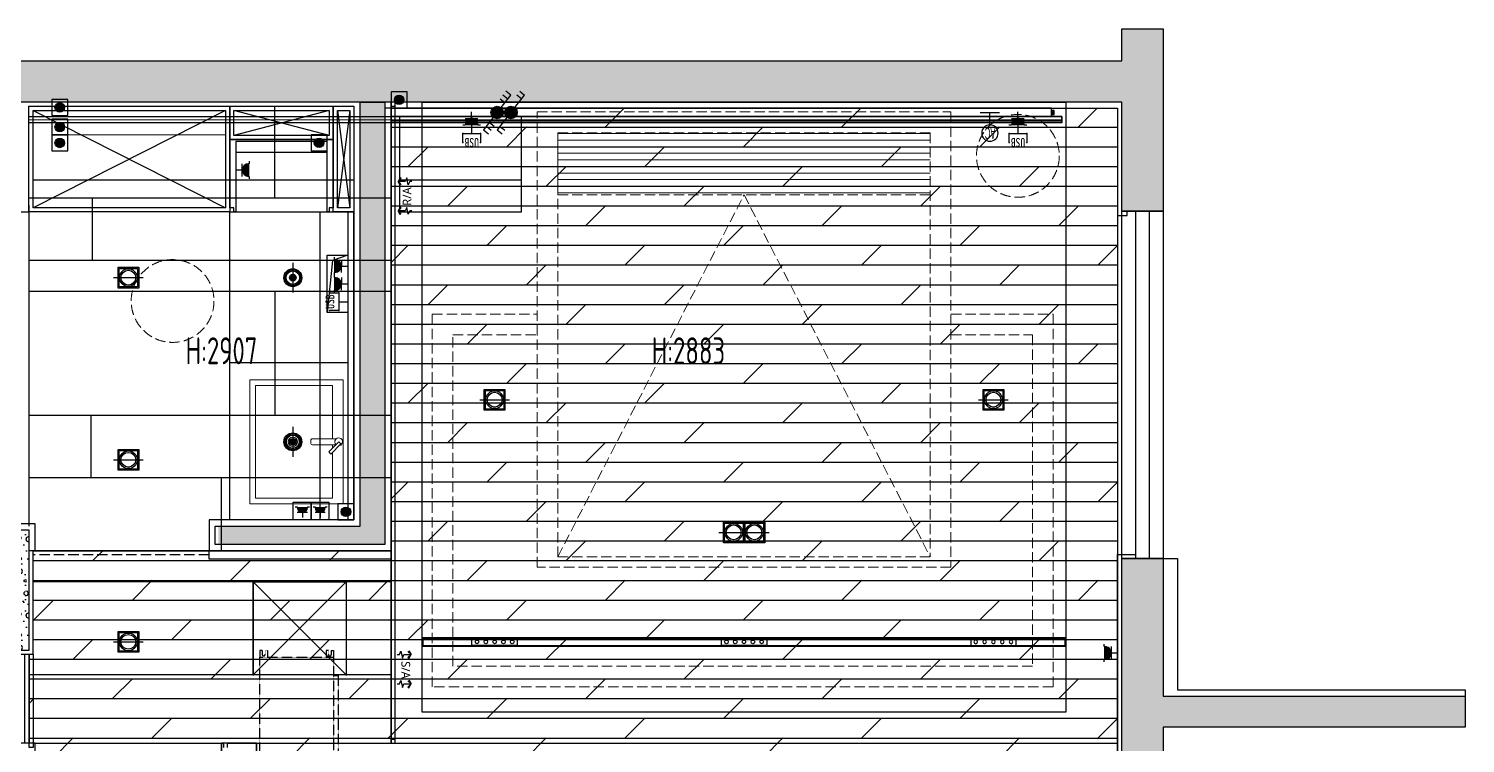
# Model space of a CAD drawing. Header units: millimetres. Extents: x -108767 to 78913, y -380878 to 1470.
# Drawn here: x 41219 to 48160, y -219577 to -216123 of the extents above; entities that cross this region are included whole.
import ezdxf
from ezdxf.enums import TextEntityAlignment as Align

# ---------------------------------------------------------------- set-up
doc = ezdxf.new("R2010")
doc.units = ezdxf.units.MM
doc.header["$LTSCALE"] = 10
doc.set_wipeout_variables(frame=1)
for name, pattern in [('__DASH', [0.35, 0.25, -0.1]), ('DASH', [0.35, 0.25, -0.1]), ('DOTE', [2.42, 2, -0.2, 0.02, -0.2])]:
    doc.linetypes.add(name, pattern=pattern)
for name, color, linetype in [('012到顶家具', 55, 'Continuous'), ('NW-01-wall(原有墙体)', 255, 'Continuous'), ('NW-01-完成面', 43, 'Continuous'), ('NW-01-尺寸标注', 252, 'Continuous'), ('NW-01wall(新墙体)', 140, 'Continuous'), ('NW-01梁', 4, 'Continuous'), ('NW-02-fix(到顶家具)', 54, 'Continuous'), ('NW-02-free(活动家具)', 241, 'Continuous'), ('NW-02-light(平面灯具)', 12, 'Continuous'), ('NW-02-厨卫具', 44, 'Continuous'), ('NW-02-玻璃隔断', 145, 'Continuous'), ('NW-02-石材完成线', 153, 'Continuous'), ('NW-02不到底不到顶家具', 54, 'Continuous'), ('NW-03-地面铺装', 8, 'Continuous'), ('NW-04-light(天花灯具)', 1, 'Continuous'), ('NW-04-天花造型粗线', 163, 'Continuous'), ('NW-04-天花造型细线', 32, 'Continuous'), ('NW-door(门扇)', 12, 'Continuous'), ('NW-完成面（用于平面）', 43, 'Continuous'), ('NW-开关插座', 117, 'Continuous'), ('NW-开关面板', 147, 'Continuous'), ('NW-强弱电插座', 223, 'Continuous'), ('NW-强电插座', 223, 'Continuous'), ('NW-暖通设备', 161, 'Continuous'), ('NW-暖通风口', 33, 'Continuous'), ('PM-02家具', 3, 'Continuous'), ('平面图', 7, 'Continuous')]:
    doc.layers.add(name, color=color, linetype=linetype)
doc.styles.add('_TCH_LABEL', font='COMPLEX', dxfattribs={"bigfont": 'GBCBIG'})
doc.styles.add('GA-text-B', font='architxt.shx', dxfattribs={"width": 0.65, "bigfont": 'hztxt.shx'})
doc.styles.add('STYLUS', font='stylu.ttf')
doc.styles.add('TSSD_REIN', font='tssdeng.shx', dxfattribs={"width": 0.7, "bigfont": 'hztxt.shx'})
doc.styles.add('宋体', font='', dxfattribs={"width": 0.8})
doc.styles.add('黑体', font='', dxfattribs={"width": 0.8, "height": 3})
doc.styles.get('宋体').set_extended_font_data('SimSun')
doc.styles.get('黑体').set_extended_font_data('Microsoft YaHei')
doc.linetypes.add('铝质LED灯条', pattern='A,12.7,-5.08,["AL.LED",宋体,S=2.54,R=0,X=-2.54,Y=-1.27],-10', length=27.78)

# ---------------------------------------------------------------- blocks, each defined once
blk = doc.blocks.new('2.7_B-001')
at = {"layer": 'NW-02-厨卫具', "lineweight": 15}
for p, q in [((30, 0), (-30, 0)), ((-30, 0), (-30, -45)), ((30, -45), (30, 0)), ((-30, -45), (30, -45))]:
    blk.add_line(p, q, dxfattribs=at)
at = {"layer": 'NW-02-厨卫具', "lineweight": 5}
for p, q in [((-1.44, -5.07), (-27.24, -5.07)), ((-27.24, -5.07), (-27.24, -42.24)), ((27.24, -5.07), (5.22, -5.07)), ((27.24, -42.24), (27.24, -5.07)), ((-27.24, -42.24), (27.24, -42.24))]:
    blk.add_line(p, q, dxfattribs=at)
at = {"layer": 'NW-02-厨卫具', "color": 8, "lineweight": 5}
for p, q in [((-1.44, -3.3), (-1.44, -14.7)), ((1.07, -1.01), (-0.02, -2.11)), ((-0.02, -2.11), (4.91, -6.94)), ((1.07, -1.01), (6, -5.84)), ((1.44, -3.54), (1.44, -14.7)), ((3, -5.07), (1.44, -5.07)), ((4.91, -6.94), (6, -5.84)), ((-0.52, -15.62), (0.52, -15.62))]:
    blk.add_line(p, q, dxfattribs=at)
for centre, major_axis, start_param, end_param in [((-0.02, -2.11), (1.31, -1.31), 0.995082, 6.293156), ((-0.52, -14.7), (0.652, 0.652), 2.356194, 3.926991), ((0.52, -14.7), (0.652, 0.652), 3.926991, 5.497787), ((0, -24.3), (2.2, 2.2), 4.712389, 10.995574), ((0, -24.3), (1.58, 1.58), 4.712389, 10.995574)]:
    blk.add_ellipse(centre, major_axis=major_axis, ratio=1, start_param=start_param, end_param=end_param, dxfattribs=at)
blk = doc.blocks.new('*U299')
at = {"layer": '012到顶家具'}
blk.add_lwpolyline([(0, -51.07), (97.01, -51.07), (97.01, 0), (0, 0)], close=True, dxfattribs=at)
at = {"layer": '012到顶家具', "color": 8}
blk.add_lwpolyline([(2, -49.07), (95.01, -49.07), (95.01, -2), (2, -2)], close=True, dxfattribs=at)
for points in [[(95.01, -2), (2, -49.07)], [(2, -2), (95.01, -49.07)]]:
    blk.add_lwpolyline(points, dxfattribs=at)
blk = doc.blocks.new('*U300')
at = {"layer": '012到顶家具'}
blk.add_lwpolyline([(0, -51.08), (10, -51.08), (10, 0), (0, 0)], close=True, dxfattribs=at)
at = {"layer": '012到顶家具', "color": 8}
blk.add_lwpolyline([(2, -49.08), (8, -49.08), (8, -2), (2, -2)], close=True, dxfattribs=at)
for points in [[(8, -2), (2, -49.08)], [(2, -2), (8, -49.08)]]:
    blk.add_lwpolyline(points, dxfattribs=at)
blk = doc.blocks.new('df')
at = {"layer": 'NW-02-free(活动家具)', "linetype": 'DASH', "lineweight": 5, "ltscale": 20}
h = blk.add_hatch(dxfattribs=at)
h.set_pattern_fill('LINE', color=250, scale=10, angle=-90, style=0)
h.set_pattern_definition([(270, (-3e-11, 1070), (31.75, -7e-15), [])])
h.paths.add_polyline_path([(0, 750), (-300, 750), (-300, -1050), (0, -1050)])
at = {"layer": 'NW-02-free(活动家具)', "color": 8, "linetype": 'DASH', "lineweight": 5, "ltscale": 20}
blk.add_lwpolyline([(0, 750), (0, -1050), (-2050, -1050), (-2050, 750), (0, 750)], dxfattribs=at)
at = {"layer": 'NW-02-free(活动家具)', "color": 251, "linetype": 'DASH', "lineweight": 5, "ltscale": 20}
blk.add_lwpolyline([(-2050, 750), (-300, -150), (-2050, -1050)], dxfattribs=at)
at = {"layer": 'NW-02-free(活动家具)', "linetype": 'DASH', "lineweight": 5, "ltscale": 20}
blk.add_lwpolyline([(0, 750), (-300, 750), (-300, -1050)], dxfattribs=at)
blk = doc.blocks.new('hdfgfgfd')
at = {"layer": 'NW-04-light(天花灯具)'}
blk.add_lwpolyline([(-48389.7, -188720.5), (-48170.6, -188720.5), (-48170.6, -188754.5), (-48389.7, -188754.5)], close=True, dxfattribs=at)
at = {"layer": 'NW-04-light(天花灯具)', "color": 8}
for centre in [(-48365.3, -188737.5), (-48322.7, -188737.5), (-48280.1, -188737.5), (-48237.5, -188737.5), (-48195, -188737.5)]:
    blk.add_circle(centre, 8.76, dxfattribs=at)
blk = doc.blocks.new('嵌入式射灯1')
at = {"color": 250, "linetype": 'DOTE', "ltscale": 30}
blk.add_line((0, 100), (0, -100), dxfattribs=at)
blk.add_lwpolyline([(-100, 0, 0, 0, 0), (100, 0, 30, 0, 0), (154.9, 0, 0, 0, 0)], format="xyseb", dxfattribs=at)
blk.add_circle((0, 0), 60)
at = {"color": 250}
blk.add_circle((0, 0), 50, dxfattribs=at)
blk = doc.blocks.new('*U241')
at = {"layer": 'NW-04-light(天花灯具)', "color": 1, "ltscale": 15}
blk.add_lwpolyline([(150844.17, -14074.61), (150848.37, -14074.61), (150848.37, -14078.82), (150844.17, -14078.82)], close=True, dxfattribs=at)
at = {"layer": 'NW-04-light(天花灯具)', "color": 8, "ltscale": 15}
blk.add_lwpolyline([(150844.38, -14074.82), (150848.16, -14074.82), (150848.16, -14078.61), (150844.38, -14078.61)], close=True, dxfattribs=at)
at = {"layer": 'NW-04-light(天花灯具)', "color": 1, "linetype": 'DASH', "ltscale": 15, "xscale": 0.03000000000000001, "yscale": 0.03000000000000001, "zscale": 0.03000000000000001, "rotation": 90.00000000027025}
blk.add_blockref('嵌入式射灯1', (150846.27, -14076.71), dxfattribs=at)
blk = doc.blocks.new('*U309')
at = {"layer": '012到顶家具'}
blk.add_lwpolyline([(0, -50), (16.07, -50), (16.07, 0), (0, 0)], close=True, dxfattribs=at)
at = {"layer": '012到顶家具', "color": 8}
blk.add_lwpolyline([(2, -48), (14.07, -48), (14.07, -2), (2, -2)], close=True, dxfattribs=at)
for points in [[(14.07, -2), (2, -48)], [(2, -2), (14.07, -48)]]:
    blk.add_lwpolyline(points, dxfattribs=at)
blk = doc.blocks.new('防水筒灯')
h = blk.add_hatch(color=250)
h.paths.add_polyline_path([(0, 0), (0, 30, 0.414214), (-30, 0)])
h.paths.add_polyline_path([(0, -30), (0, 0), (-30, 0, 0.414214)])
h.paths.add_polyline_path([(30, 0), (0, 0), (0, -30, 0.414214)])
h.paths.add_polyline_path([(30, 0, 0.414214), (0, 30), (0, 0)])
at = {"color": 250, "linetype": 'DOTE', "ltscale": 25}
blk.add_line((0, 133), (0, -133), dxfattribs=at)
blk.add_lwpolyline([(-133, 0, 0, 0, 0), (133, 0, 40, 40, 0)], format="xyseb", dxfattribs=at)
for radius in [80, 30]:
    blk.add_circle((0, 0), radius)
at = {"color": 250}
for radius in [70, 60]:
    blk.add_circle((0, 0), radius, dxfattribs=at)
blk = doc.blocks.new('*U242')
at = {"layer": 'NW-04-light(天花灯具)', "color": 1, "linetype": 'DASH', "ltscale": 15, "xscale": 0.0144, "yscale": 0.0144, "zscale": 0.0144}
blk.add_blockref('防水筒灯', (150846.46, -14076.76), dxfattribs=at)
blk = doc.blocks.new('fdsaghfjkd')
at = {"layer": 'NW-暖通风口', "color": 250, "linetype": '__DASH', "ltscale": 0.5}
for p, q in [((-474.8, -12.6), (-474.8, 0)), ((-474.8, 0), (-439.2, 0)), ((-439.2, -396.2), (-439.2, 0)), ((-439.2, 0), (439.2, 0)), ((-340.1, 0), (-340.1, 23.8)), ((-340.1, 23.8), (340.1, 23.8)), ((340.1, 23.8), (340.1, 0)), ((439.2, 0), (439.2, -396.2)), ((439.2, -396.2), (439.2, 0)), ((474.8, 0), (439.2, 0)), ((474.8, -12.6), (474.8, 0)), ((-474.8, -12.6), (-453.4, -12.6)), ((-453.4, -28), (-474.8, -28)), ((-474.8, -28), (-474.8, -40.6)), ((-474.8, -40.6), (-439.2, -40.6)), ((474.8, -40.6), (439.2, -40.6)), ((439.2, -75.5), (483.4, -75.5)), ((474.8, -12.6), (453.4, -12.6)), ((453.4, -28), (474.8, -28)), ((474.8, -28), (474.8, -40.6)), ((483.4, -75.5), (483.4, -84.4)), ((487.3, -94.7), (487.3, -74.1)), ((487.3, -74.1), (496.6, -74.1)), ((496.6, -74.1), (497.1, -74.6)), ((497.1, -74.6), (497.1, -94.1)), ((439.2, -93.3), (483.4, -93.3)), ((439.2, -114.3), (474.5, -114.3)), ((439.2, -124.1), (474.5, -124.1)), ((474.5, -114.3), (474.5, -119.2)), ((474.5, -117.3), (478.4, -117.3)), ((474.5, -124.1), (474.5, -119.2)), ((474.5, -121.1), (478.4, -121.1)), ((478.4, -125.5), (478.4, -112.8)), ((478.4, -112.8), (487.7, -112.8)), ((478.4, -125.5), (487.7, -125.5)), ((483.4, -78.5), (487.3, -78.5)), ((483.4, -93.3), (483.4, -84.4)), ((483.4, -90.2), (487.3, -90.2)), ((487.3, -94.7), (496.6, -94.7)), ((487.7, -112.8), (488.2, -113.4)), ((487.7, -125.5), (488.2, -125)), ((488.2, -113.4), (488.2, -125)), ((496.6, -94.7), (497.1, -94.1)), ((439.2, -174), (500.1, -174)), ((439.2, -191.8), (500.1, -191.8)), ((500.1, -174), (500.1, -182.9)), ((500.1, -177), (504, -177)), ((500.1, -191.8), (500.1, -182.9)), ((500.1, -188.7), (504, -188.7)), ((504, -193.2), (504, -172.6)), ((504, -172.6), (513.3, -172.6)), ((504, -193.2), (513.3, -193.2)), ((513.3, -172.6), (513.8, -173.1)), ((513.3, -193.2), (513.8, -192.6)), ((513.8, -173.1), (513.8, -192.6)), ((-474.8, -368.2), (-474.8, -355.6)), ((-474.8, -355.6), (-439.2, -355.6)), ((-453.4, -368.2), (-474.8, -368.2)), ((-474.8, -383.7), (-474.8, -396.2)), ((-474.8, -383.7), (-453.4, -383.7)), ((474.8, -355.6), (439.2, -355.6)), ((453.4, -368.2), (474.8, -368.2)), ((474.8, -383.7), (453.4, -383.7)), ((474.8, -368.2), (474.8, -355.6)), ((474.8, -383.7), (474.8, -396.2)), ((-474.8, -396.2), (-439.2, -396.2)), ((439.2, -396.2), (-439.2, -396.2)), ((474.8, -396.2), (439.2, -396.2))]:
    blk.add_line(p, q, dxfattribs=at)
for centre, start, end in [((-453.4, -20.3), 270, 90), ((453.4, -20.3), 90, 270), ((-453.4, -375.9), 270, 90), ((453.4, -375.9), 90, 270)]:
    blk.add_arc(centre, 7.74, start, end, dxfattribs=at)
blk = doc.blocks.new('*U115')
for p, q in [((-1.29, 1), (-1.29, -1)), ((0, 0), (-1.29, 0))]:
    blk.add_line(p, q)
blk.add_circle((0.86, 0), 0.855)
at = {"style": 'GA-text-B', "width": 0.65}
blk.add_attdef('1', (2.23, 0.49), '', height=1.5, dxfattribs=at)
at = {"style": 'STYLUS'}
blk.add_attdef('S', (0.35, -0.57), '', height=1.2, dxfattribs=at)
blk = doc.blocks.new('*U263')
at = {"layer": 'NW-开关面板', "extrusion": (-0.017452, 3.20596e-18, -0.999848)}
ref = blk.add_blockref('*U115', (-2038.6, -225.8, -3.9), dxfattribs=dict(at, xscale=46.44000144785679, yscale=46.44000144785679, zscale=-46.44000144785698, rotation=180))
ref.add_attrib('S', 'AC', dxfattribs={"layer": '0', "extrusion": (0.017452, -3.20596e-18, 0.999848), "height": 55.73, "rotation": 270, "style": 'STYLUS', "width": 0.5}).set_placement((2051.5, -224.5, 3.9), align=Align.CENTER)
blk = doc.blocks.new('箭头')
at = {"layer": 'NW-暖通风口'}
for points in [[(46156.9, -210040.1), (46172.1, -210025), (46167.5, -210021.6)], [(46156.9, -210040.1), (46172.1, -210055.3), (46167.5, -210058.7)]]:
    blk.add_hatch(color=256, dxfattribs=at).paths.add_polyline_path(points)
for p, q in [((46167.5, -210021.6, 0), (46156.9, -210040.1, 0)), ((46156.9, -210040.1, 0), (46172.1, -210025, 0)), ((46191.6, -210040.1, 0), (46156.9, -210040.1, 0)), ((46156.9, -210040.1, 0), (46172.1, -210055.3, 0)), ((46167.5, -210058.7, 0), (46156.9, -210040.1, 0)), ((46172.1, -210025, 0), (46167.5, -210021.6, 0)), ((46198.9, -210022.9, 0), (46191.6, -210040.1, 0)), ((46206.2, -210056.2, 0), (46198.9, -210022.9, 0)), ((46213.5, -210040.1, 0), (46206.2, -210056.2, 0)), ((46223.4, -210040.1, 0), (46213.5, -210040.1, 0))]:
    blk.add_line(p, q, dxfattribs=at)
blk = doc.blocks.new('*U61')
h = blk.add_hatch(color=256)
h.dxf.hatch_style = 1
edge = h.paths.add_edge_path()
edge.add_arc((0, 40), 30, 0, 360)
blk.add_lwpolyline([(-50, -10), (50, -10), (50, 90), (-50, 90)], close=True)
blk.add_circle((0, 40), 30)
blk = doc.blocks.new('*U264')
at = {"layer": 'NW-强电插座', "xscale": 0.7704166666280803, "yscale": 0.7704166666280803, "zscale": 0.7704166666280803}
blk.add_blockref('*U61', (225.9, 1986.4), dxfattribs=at)
blk = doc.blocks.new('墙面安装电视插座')
for p, q in [((-50.1, 50), (-50.1, 100.1)), ((50.1, 100.1), (50.1, 50)), ((50.1, 50), (-50.1, 50)), ((0, 50.1), (0, 0))]:
    blk.add_line(p, q)
for p in [(-50.1, 100.1), (50.1, 100.1), (-50.1, 50), (0, 0), (50.1, 50)]:
    blk.add_point(p)
at = {"color": 8, "style": '宋体', "width": 0.8, "flags": 8}
blk.add_attdef('TV', text='', height=50, dxfattribs=at).set_placement((0, 100.1), align=Align.MIDDLE_CENTER)
at = {"style": '_TCH_LABEL', "flags": 9}
blk.add_attdef('A', (0, 0), '', height=0.002, dxfattribs=at)
blk = doc.blocks.new('*U262')
at = {"layer": 'NW-强电插座'}
ref = blk.add_blockref('墙面安装电视插座', (225.9, 1978.7), dxfattribs=dict(at, xscale=0.8587014373779767, yscale=0.8587014373779767, zscale=0.8587014373779767))
ref.add_attrib('TV', 'USB', dxfattribs={"layer": '0', "color": 8, "height": 42.94, "style": '宋体', "width": 0.8}).set_placement((225.9, 2064.7), align=Align.MIDDLE_CENTER)
blk = doc.blocks.new('_LINKPT1')
blk.add_line((0, 0), (0, 0))
blk = doc.blocks.new('单相二三极安全插座')
at = {"linetype": 'Continuous'}
for p, q in [((-33.3, 49.9), (-23.8, 49.9)), ((-23.8, 49.9), (-23.8, 47.5)), ((-23.8, 47.5), (23.8, 47.5)), ((23.8, 23.8), (-23.8, 23.8)), ((0, 23.8), (0, 0)), ((23.8, 49.9), (23.8, 47.5)), ((23.8, 49.9), (33.3, 49.9))]:
    blk.add_line(p, q, dxfattribs=at)
blk.add_arc((0, 47.5), 23.8, 180, 0, dxfattribs=at)
for points in [[(20.6, 35.7), (-20.6, 35.7), (23.8, 47.5), (-23.8, 47.5)], [(11.9, 27), (-11.9, 27), (20.6, 35.7), (-20.6, 35.7)], [(0, 23.8), (0, 23.8), (11.9, 27), (-11.9, 27)]]:
    blk.add_solid(points, dxfattribs=at)
at = {"linetype": 'Continuous', "xscale": 0.0950808586651788, "yscale": 0.0950808586651788, "zscale": 0.0950808586651788}
blk.add_blockref('_LINKPT1', (0, 0), dxfattribs=at)
blk = doc.blocks.new('*U260')
at = {"layer": 'NW-强电插座', "xscale": 1.2943, "yscale": 1.2943, "zscale": 1.2943}
blk.add_blockref('单相二三极安全插座', (225.9, 1978.7), dxfattribs=at)
blk = doc.blocks.new('*U125')
at = {"layer": 'NW-强电插座', "elevation": 0}
blk.add_lwpolyline([(182.9, 2064.7), (268.9, 2064.7), (268.9, 1978.7), (182.9, 1978.7), (182.9, 2064.7)], dxfattribs=at)
at = {"layer": 'NW-强电插座', "xscale": 1.03544, "yscale": 1.03544, "zscale": 1.03544}
blk.add_blockref('单相二三极安全插座', (226.8, 1989.1), dxfattribs=at)
blk = doc.blocks.new('A$C3F3C3A1A')
at = {"layer": 'PM-02家具', "color": 8}
for p, q in [((25, 8), (-25, 8)), ((0, -11), (0, 26))]:
    blk.add_line(p, q, dxfattribs=at)
at = {"layer": 'PM-02家具', "color": 12}
for points in [[(20, 15), (-20, 15), (-20, 0), (20, 0)], [(-12, 15), (-18, 15), (-18, 18), (-12, 18)], [(-4, 15), (-11, 15), (-11, 18), (-4, 18)], [(3, 15), (-3, 15), (-3, 18), (3, 18)], [(5, 15), (11, 15), (11, 18), (5, 18)], [(13, 15), (19, 15), (19, 18), (13, 18)]]:
    blk.add_lwpolyline(points, close=True, dxfattribs=at)
blk = doc.blocks.new('egfdfsdss')
blk.add_wipeout([(-42623.9, -173749.1), (-42603.9, -173749.1), (-42603.9, -173762.4), (-42623.9, -173762.4)])
at = {"layer": 'NW-01-完成面', "color": 251}
for points in [[(-42623.9, -173749.1), (-42603.9, -173749.1), (-42603.9, -173762.4), (-42623.9, -173762.4)], [(-42622.5, -173751.7), (-42605.2, -173751.7), (-42605.2, -173761.1), (-42622.5, -173761.1)]]:
    blk.add_lwpolyline(points, close=True, dxfattribs=at)
at = {"layer": 'NW-01-完成面', "extrusion": (0, 0, -1), "xscale": 0.3506010712517635, "yscale": 0.3506010712517635, "zscale": -0.3506010712517634, "rotation": 180.0000338488528}
blk.add_blockref('A$C3F3C3A1A', (42613.9, -173751.7), dxfattribs=at)
blk = doc.blocks.new('eqweqweqweqweqweq')
at = {"layer": 'NW-开关面板'}
h = blk.add_hatch(color=256, dxfattribs=at)
edge = h.paths.add_edge_path()
edge.add_arc((0, 0), 1.01, 0, 360)
for p, q in [((-3.24, 1.81), (-2.52, 2.52)), ((-0.72, 0.72), (-2.52, 2.52)), ((-2.69, 1.26), (-1.98, 1.98)), ((0.72, -0.72), (2.52, -2.52)), ((2.01, -2.01), (2.72, -1.29)), ((2.52, -2.52), (3.24, -1.81))]:
    blk.add_line(p, q, dxfattribs=at)
blk.add_circle((0, 0), 1.01, dxfattribs=at)
blk = doc.blocks.new('*U270')
at = {"layer": 'NW-开关插座', "xscale": 30.1, "yscale": 30.1, "zscale": 30.1}
blk.add_blockref('eqweqweqweqweqweq', (225.9, 2013.9), dxfattribs=at)
blk = doc.blocks.new('ewqewqewqeqwe')
at = {"layer": 'NW-开关面板'}
h = blk.add_hatch(color=256, dxfattribs=at)
edge = h.paths.add_edge_path()
edge.add_arc((0, 0), 1.01, 0, 360)
for p, q in [((-2.52, 2.52), (-3.24, 1.8)), ((-0.72, 0.72), (-2.52, 2.52)), ((-2.69, 1.26), (-1.98, 1.98)), ((-2.15, 0.72), (-1.43, 1.43)), ((0.72, -0.72), (2.52, -2.52)), ((1.43, -1.43), (2.15, -0.72)), ((1.98, -1.98), (2.69, -1.26)), ((2.52, -2.52), (3.24, -1.8))]:
    blk.add_line(p, q, dxfattribs=at)
blk.add_circle((0, 0), 1.01, dxfattribs=at)
blk = doc.blocks.new('*U268')
at = {"layer": 'NW-开关插座', "xscale": 30.1, "yscale": 30.1, "zscale": 30.1}
blk.add_blockref('ewqewqewqeqwe', (225.9, 2013.9), dxfattribs=at)

msp = doc.modelspace()

# ---------------------------------------------------------------- hatches: boundary and pattern name
at = {"layer": 'NW-01-wall(原有墙体)'}
h = msp.add_hatch(color=250, dxfattribs=at)
h.dxf.hatch_style = 1
h.paths.add_polyline_path([(37420.2, -216558.6), (37220.2, -216558.6), (37220.2, -216278.6), (46500.2, -216278.6), (46500.2, -216123.4), (46700.2, -216123.4), (46700.2, -217005.6), (46500.2, -217005.6), (46500.2, -216478), (39520.2, -216478), (39520.1, -219108.6), (39300.2, -219108.6), (39300.2, -216478.6), (37420.2, -216478.6)])
h = msp.add_hatch(color=250, dxfattribs=at)
h.dxf.hatch_style = 1
h.paths.add_polyline_path([(46700.2, -219498.4), (46700.2, -221468.6), (46500.2, -221468.6), (46500.2, -220348.6), (46220, -220348.6), (46220.2, -220148.6), (46500.2, -220148.6), (46500.2, -218683.6), (46700.2, -218683.6), (46700.2, -219348.4), (48160.2, -219348.4), (48160.2, -219498.4)])
at = {"layer": 'NW-03-地面铺装'}
h = msp.add_hatch(dxfattribs=at)
h.set_pattern_fill('DOLMIT', color=250, scale=15)
h.paths.add_polyline_path([(42970.2, -216508), (46480.2, -216508), (46480.2, -220126.6), (42320.2, -220126.6), (42320.2, -219576.6), (42149.7, -219576.6), (42149.7, -220726.6), (42129.7, -220726.6), (42129.7, -220761.6), (42117.7, -220761.6), (42117.7, -220776.6), (41282.2, -220776.6), (41282.2, -220761.6), (41270.2, -220761.6), (41270.2, -220726.6), (41250.2, -220726.6), (41250.2, -219576.6), (41220.2, -219576.6), (41220.2, -219146.6), (41240.2, -219146.6), (41240.2, -218646.6), (42150.2, -218646.6), (42150.2, -218646.6), (42970.2, -218646.6), (42970.2, -216465.7)])
at = {"layer": '平面图'}
h = msp.add_hatch(dxfattribs=at)
h.set_pattern_fill('14砌块砖隔墙', color=250, scale=184.459189, style=0, pattern_type=2)
h.set_pattern_definition([(0, (54.42, -56.26), (92.2296, 184.45919), [0, -184.45919]), (0, (-53.5, -81.16), (92.2296, 184.45919), [0, -184.45919]), (0, (6.46, -83), (92.2296, 184.45919), [0, -184.45919]), (0, (71.94, -28.6), (92.2296, 184.45919), [0, -184.45919]), (0, (-4.61, -92.23), (92.2296, 184.45919), [0, -184.45919]), (0, (90.39, 87.62), (92.2296, 184.45919), [0, -184.45919]), (0, (34.12, 72.86), (92.2296, 184.45919), [0, -184.45919]), (0, (63.64, 49.8), (92.2296, 184.45919), [0, -184.45919]), (0, (-86.7, 46.11), (92.2296, 184.45919), [0, -184.45919]), (0, (3.69, 37.81), (92.2296, 184.45919), [0, -184.45919]), (0, (-31.36, -9.22), (92.2296, 184.45919), [0, -184.45919]), (0, (-29.51, -78.4), (92.2296, 184.45919), [0, -184.45919]), (0, (39.66, -85.77), (92.2296, 184.45919), [0, -184.45919]), (0, (90.39, -4.61), (92.2296, 184.45919), [0, -184.45919]), (0, (-82.08, -33.2), (92.2296, 184.45919), [0, -184.45919]), (0, (-66.4, -1.84), (92.2296, 184.45919), [0, -184.45919]), (0, (5.53, -14.76), (92.2296, 184.45919), [0, -184.45919]), (0, (-20.29, -41.5), (92.2296, 184.45919), [0, -184.45919]), (0, (-35.05, 19.37), (92.2296, 184.45919), [0, -184.45919]), (0, (-11.99, 88.54), (92.2296, 184.45919), [0, -184.45919]), (0, (-74.7, -71.94), (92.2296, 184.45919), [0, -184.45919]), (0, (26.75, 50.73), (92.2296, 184.45919), [0, -184.45919]), (0, (-59.03, 53.5), (92.2296, 184.45919), [0, -184.45919]), (0, (-73.78, 77.47), (92.2296, 184.45919), [0, -184.45919]), (130.601294, (79.054, 29.865), (-461.14796828, 553.37757044), [8.09824, -3393.16109]), (18.434949, (65.878, 33.378), (461.1479726, 184.4591883), [8.33302, -1158.28932]), (90, (65.88, 25.47), (92.229595, 184.45919), [7.9054, -361.01297]), (161.565051, (73.784, 22.838), (-461.1479766, 184.459176), [8.33302, -1158.28932]), (53.130102, (73.784, 22.838), (92.2295947, 184.459189), [8.78377, -913.51216]), (135, (80.81, -71.15), (-92.229606, 184.459177), [7.45328, -514.2761]), (45, (70.27, -71.15), (92.229594, 184.459189), [7.45328, -514.2761]), (135, (75.54, -76.42), (-92.229606, 184.459177), [7.45328, -514.2761]), (45, (75.54, -76.42), (92.229594, 184.459189), [7.45328, -514.2761]), (116.56505, (-7.9, 52.7), (-1e-05, 368.91837), [9.82055, -196.41107]), (180, (-12.3, 61.49), (-92.2296, 184.45919), [10.54053, -173.91866]), (63.43495, (-27.23, 52.7), (1e-07, 368.91838), [9.82055, -196.41107]), (116.56505, (-22.84, 43.92), (-1e-05, 368.91837), [9.82055, -196.41107]), (0, (-22.84, 43.92), (92.2296, 184.45919), [10.54053, -173.91866]), (63.43495, (-12.3, 43.92), (1e-07, 368.91838), [9.82055, -196.41107]), (107.102728, (61.4864, -9.662), (-276.6887736, 922.29594868), [11.94722, -5005.8852]), (143.972626, (57.973, 1.757), (-1752.362276, 1291.21432354), [11.94722, -2496.96889]), (180, (48.31, 8.78), (-92.2296, 184.45919), [11.4189, -173.04028]), (36.027373, (27.23, 1.757), (1752.3622853, 1291.2143111), [11.94722, -2496.96889]), (71.565051, (23.716, -8.784), (276.6887854, 922.2959447), [11.11069, -1155.51165]), (107.102728, (27.23, -20.203), (-276.6887736, 922.29594868), [11.94722, -5005.8852]), (143.972626, (36.892, -27.23), (-1752.362276, 1291.21432354), [11.94722, -2496.96889]), (0, (36.9, -27.23), (92.2296, 184.45919), [11.4189, -173.04028]), (36.027373, (48.311, -27.23), (1752.3622853, 1291.2143111), [11.94722, -2496.96889]), (71.565051, (57.973, -20.203), (276.6887854, 922.2959447), [11.11069, -1155.51165]), (150.255118, (63.243, 76.419), (-276.6887842, 184.4591867), [7.0817, -1480.07582]), (90, (57.09, 72.905), (92.229595, 184.45919), [7.02702, -361.89135]), (29.744881, (57.095, 72.905), (276.6887837, 184.4591882), [7.0817, -1480.07582]), (116.56505, (20.2, -54.46), (-1e-05, 368.91837), [9.82055, -196.41107]), (168.690067, (15.81, -45.676), (-830.0663521, 184.4591846), [8.95772, -1872.16411]), (41.185925, (0, -50.0675), (2305.73985582, 2029.05106764), [9.33728, -3912.31871]), (90, (0, -58.85), (92.229595, 184.45919), [8.78377, -360.1346]), (138.814074, (7.027, -65), (-2305.7398288, 2029.0510983), [9.33728, -3912.31871]), (16.699244, (7.027, -65), (3043.57661373, 922.29594078), [9.17053, -3842.45037]), (60.945396, (15.811, -62.365), (92.22959487, 184.45918847), [9.04345, -3789.20364]), (109.983106, (-57.0945, 22.838), (-461.14797504, 1291.2143218), [10.28114, -4307.79774]), (155.556045, (-60.608, 32.5), (-1198.98473437, 553.3775561), [10.61347, -4447.04414]), (24.4439547, (-79.932, 32.5), (1198.9847304, 553.37756493), [10.61347, -4447.04414]), (70.0168934, (-83.446, 22.838), (461.1479747, 1291.21432201), [10.28114, -4307.79774]), (109.983106, (-79.932, 13.176), (-461.14797504, 1291.2143218), [10.28114, -4307.79774]), (160.016893, (-70.27, 9.662), (-461.1479749, 184.4591814), [10.28114, -2148.75827]), (19.9831065, (-70.27, 9.662), (461.1479721, 184.4591895), [10.28114, -2148.75827]), (70.0168934, (-60.608, 13.176), (461.1479747, 1291.21432201), [10.28114, -4307.79774]), (122.005383, (11.419, 6.149), (-92.2296072, 184.4591801), [8.2866, -1731.89791]), (18.434949, (-0.878, 10.54), (461.1479726, 184.4591883), [8.33302, -1158.28932]), (90, (-0.88, 2.635), (92.229595, 184.45919), [7.9054, -361.01297]), (161.565051, (7.027, 0), (-461.1479766, 184.459176), [8.33302, -1158.28932]), (54.462322, (7.027, 0), (645.6071612, 922.2959445), [7.55608, -3165.99978]), (116.56505, (-42.16, -38.65), (-1e-05, 368.91837), [9.82055, -196.41107]), (180, (-46.55, -29.86), (-92.2296, 184.45919), [9.66215, -174.79703]), (59.036243, (-61.486, -38.649), (92.2295948, 184.4591881), [10.24355, -2140.9016]), (120.963756, (-56.216, -47.432), (-92.2296071, 184.4591806), [10.24355, -2140.9016]), (0, (-56.22, -47.43), (92.2296, 184.45919), [9.66215, -174.79703]), (63.43495, (-46.55, -47.43), (1e-07, 368.91838), [9.82055, -196.41107])])
h.paths.add_polyline_path([(42940.2, -216478), (42820.2, -216478), (42820.2, -218526.6), (42135.2, -218526.6), (42135.2, -218616.6), (42940.2, -218616.6)])
h = msp.add_hatch(dxfattribs=at)
h.set_pattern_fill('14砌块砖隔墙', color=250, scale=184.459189, style=0, pattern_type=2)
h.set_pattern_definition([(0, (-2096.75, -2299.7), (92.2296, 184.45919), [0, -184.45919]), (0, (-2204.66, -2324.6), (92.2296, 184.45919), [0, -184.45919]), (0, (-2144.7, -2326.44), (92.2296, 184.45919), [0, -184.45919]), (0, (-2079.22, -2272.03), (92.2296, 184.45919), [0, -184.45919]), (0, (-2155.77, -2335.67), (92.2296, 184.45919), [0, -184.45919]), (0, (-2060.78, -2155.82), (92.2296, 184.45919), [0, -184.45919]), (0, (-2117.04, -2170.57), (92.2296, 184.45919), [0, -184.45919]), (0, (-2087.52, -2193.63), (92.2296, 184.45919), [0, -184.45919]), (0, (-2237.86, -2197.32), (92.2296, 184.45919), [0, -184.45919]), (0, (-2147.47, -2205.62), (92.2296, 184.45919), [0, -184.45919]), (0, (-2182.52, -2252.66), (92.2296, 184.45919), [0, -184.45919]), (0, (-2180.68, -2321.83), (92.2296, 184.45919), [0, -184.45919]), (0, (-2111.5, -2329.21), (92.2296, 184.45919), [0, -184.45919]), (0, (-2060.78, -2248.05), (92.2296, 184.45919), [0, -184.45919]), (0, (-2233.25, -2276.64), (92.2296, 184.45919), [0, -184.45919]), (0, (-2217.57, -2245.28), (92.2296, 184.45919), [0, -184.45919]), (0, (-2145.63, -2258.2), (92.2296, 184.45919), [0, -184.45919]), (0, (-2171.45, -2284.94), (92.2296, 184.45919), [0, -184.45919]), (0, (-2186.21, -2224.07), (92.2296, 184.45919), [0, -184.45919]), (0, (-2163.15, -2154.9), (92.2296, 184.45919), [0, -184.45919]), (0, (-2225.87, -2315.37), (92.2296, 184.45919), [0, -184.45919]), (0, (-2124.42, -2192.71), (92.2296, 184.45919), [0, -184.45919]), (0, (-2210.19, -2189.94), (92.2296, 184.45919), [0, -184.45919]), (0, (-2224.95, -2165.96), (92.2296, 184.45919), [0, -184.45919]), (130.601294, (-2072.108, -2213.571), (-461.14796828, 553.37757044), [8.09824, -3393.16109]), (18.434949, (-2085.284, -2210.058), (461.1479726, 184.4591883), [8.33302, -1158.28932]), (90, (-2085.28, -2217.96), (92.229595, 184.45919), [7.9054, -361.01297]), (161.565051, (-2077.378, -2220.598), (-461.1479766, 184.459176), [8.33302, -1158.28932]), (53.130102, (-2077.38, -2220.598), (92.2295947, 184.459189), [8.78377, -913.51216]), (135, (-2070.35, -2314.584), (-92.229606, 184.459177), [7.45328, -514.2761]), (45, (-2080.89, -2314.584), (92.229594, 184.459189), [7.45328, -514.2761]), (135, (-2075.62, -2319.855), (-92.229606, 184.459177), [7.45328, -514.2761]), (45, (-2075.62, -2319.855), (92.229594, 184.459189), [7.45328, -514.2761]), (116.56505, (-2159.07, -2190.73), (-1e-05, 368.91837), [9.82055, -196.41107]), (180, (-2163.46, -2181.95), (-92.2296, 184.45919), [10.54053, -173.91866]), (63.43495, (-2178.4, -2190.73), (1e-07, 368.91838), [9.82055, -196.41107]), (116.56505, (-2174, -2199.52), (-1e-05, 368.91837), [9.82055, -196.41107]), (0, (-2174, -2199.52), (92.2296, 184.45919), [10.54053, -173.91866]), (63.43495, (-2163.46, -2199.52), (1e-07, 368.91838), [9.82055, -196.41107]), (107.102728, (-2089.676, -2253.098), (-276.6887736, 922.29594868), [11.94722, -5005.8852]), (143.972626, (-2093.189, -2241.679), (-1752.362276, 1291.2143235), [11.94722, -2496.96889]), (180, (-2102.85, -2234.65), (-92.2296, 184.45919), [11.4189, -173.04028]), (36.027373, (-2123.932, -2241.679), (1752.3622853, 1291.2143111), [11.94722, -2496.96889]), (71.565051, (-2127.446, -2252.22), (276.6887854, 922.2959447), [11.11069, -1155.51165]), (107.102728, (-2123.9324, -2263.6385), (-276.6887736, 922.29594868), [11.94722, -5005.8852]), (143.972626, (-2114.27, -2270.666), (-1752.362276, 1291.2143235), [11.94722, -2496.96889]), (0, (-2114.27, -2270.67), (92.2296, 184.45919), [11.4189, -173.04028]), (36.027373, (-2102.851, -2270.666), (1752.3622853, 1291.2143111), [11.94722, -2496.96889]), (71.565051, (-2093.19, -2263.639), (276.6887854, 922.2959447), [11.11069, -1155.51165]), (150.255118, (-2087.92, -2167.017), (-276.6887842, 184.4591867), [7.0817, -1480.07582]), (90, (-2094.07, -2170.53), (92.229595, 184.45919), [7.02702, -361.89135]), (29.744881, (-2094.068, -2170.53), (276.6887837, 184.4591882), [7.0817, -1480.07582]), (116.56505, (-2130.96, -2297.9), (-1e-05, 368.91837), [9.82055, -196.41107]), (168.690067, (-2135.351, -2289.111), (-830.0663521, 184.4591846), [8.95772, -1872.16411]), (41.185925, (-2151.162, -2293.503), (2305.73985582, 2029.05106764), [9.33728, -3912.31871]), (90, (-2151.16, -2302.29), (92.229595, 184.45919), [8.78377, -360.1346]), (138.814074, (-2144.135, -2308.436), (-2305.7398288, 2029.0510983), [9.33728, -3912.31871]), (16.699244, (-2144.135, -2308.436), (3043.57661373, 922.29594078), [9.17053, -3842.45037]), (60.945396, (-2135.351, -2305.801), (92.22959487, 184.45918847), [9.04345, -3789.20364]), (109.983106, (-2208.2566, -2220.598), (-461.14797504, 1291.2143218), [10.28114, -4307.79774]), (155.556045, (-2211.77, -2210.936), (-1198.98473437, 553.3775561), [10.61347, -4447.04414]), (24.4439547, (-2231.0944, -2210.936), (1198.9847304, 553.37756493), [10.61347, -4447.04414]), (70.0168934, (-2234.608, -2220.598), (461.1479747, 1291.214322), [10.28114, -4307.79774]), (109.983106, (-2231.0944, -2230.26), (-461.14797504, 1291.2143218), [10.28114, -4307.79774]), (160.016893, (-2221.432, -2233.774), (-461.1479749, 184.4591814), [10.28114, -2148.75827]), (19.9831065, (-2221.432, -2233.774), (461.1479721, 184.4591895), [10.28114, -2148.75827]), (70.0168934, (-2211.77, -2230.26), (461.1479747, 1291.214322), [10.28114, -4307.79774]), (122.005383, (-2139.743, -2237.287), (-92.2296072, 184.4591801), [8.2866, -1731.89791]), (18.434949, (-2152.04, -2232.895), (461.1479726, 184.4591883), [8.33302, -1158.28932]), (90, (-2152.04, -2240.8), (92.229595, 184.45919), [7.9054, -361.01297]), (161.565051, (-2144.135, -2243.436), (-461.1479766, 184.459176), [8.33302, -1158.28932]), (54.462322, (-2144.135, -2243.436), (645.6071612, 922.2959445), [7.55608, -3165.99978]), (116.56505, (-2193.32, -2282.08), (-1e-05, 368.91837), [9.82055, -196.41107]), (180, (-2197.72, -2273.3), (-92.2296, 184.45919), [9.66215, -174.79703]), (59.036243, (-2212.648, -2282.084), (92.2295948, 184.4591881), [10.24355, -2140.9016]), (120.963756, (-2207.378, -2290.868), (-92.2296071, 184.4591806), [10.24355, -2140.9016]), (0, (-2207.38, -2290.87), (92.2296, 184.45919), [9.66215, -174.79703]), (63.43495, (-2197.72, -2290.87), (1e-07, 368.91838), [9.82055, -196.41107])])
h.paths.add_polyline_path([(41220.2, -218546.6), (39532.1, -218546.6), (39532.1, -218646.6), (41120.2, -218646.6), (41120.2, -219126.6), (41220.2, -219126.6)])

# ---------------------------------------------------------------- linework, layer by layer
at = {"layer": 'NW-01-wall(原有墙体)'}
for p, q in [((46566.8, -217005.6), (46566.8, -218683.6)), ((46633.5, -217005.6), (46633.5, -218683.6))]:
    msp.add_line(p, q, dxfattribs=at)
for points in [[(37420.2, -216558.6), (37220.2, -216558.6), (37220.2, -216278.6), (46500.2, -216278.6), (46500.2, -216123.4), (46700.2, -216123.4), (46700.2, -217005.6), (46500.2, -217005.6), (46500.2, -216478), (39520.2, -216478), (39520.1, -219108.6), (39300.2, -219108.6), (39300.2, -216478.6), (37420.2, -216478.6), (37420.2, -216558.6)], [(46500.2, -217005.6), (46700.2, -217005.6), (46700.2, -218683.6), (46500.2, -218683.6)], [(46700.2, -219498.4), (46700.2, -221468.6), (46500.2, -221468.6), (46500.2, -220348.6), (46220, -220348.6), (46220.2, -220148.6), (46500.2, -220148.6), (46500.2, -218683.6), (46700.2, -218683.6), (46700.2, -219348.4), (48160.2, -219348.4), (48160.2, -219498.4), (46700.2, -219498.4)]]:
    msp.add_lwpolyline(points, close=True, dxfattribs=at)
msp.add_lwpolyline([(46700.2, -218683.6), (46770.2, -218683.6), (46770.2, -219318.4), (48160.2, -219318.4), (48160.2, -219348.4)], dxfattribs=at)
at = {"layer": 'NW-01-尺寸标注'}
msp.add_lwpolyline([(42320.2, -219576.6), (46480.2, -219576.6)], dxfattribs=at)
at = {"layer": 'NW-01wall(新墙体)'}
for points in [[(42120.2, -218526.6), (42820.2, -218526.6), (42820.2, -216478), (42940.2, -216478), (42940.2, -218616.6), (42120.2, -218616.6)], [(41220.2, -219126.6), (41220.2, -218546.6), (39520.2, -218546.6), (39520.1, -218646.6), (41120.2, -218646.6), (41120.2, -219126.6)]]:
    msp.add_lwpolyline(points, close=True, dxfattribs=at)
at = {"layer": 'NW-02-fix(到顶家具)', "ltscale": 10}
msp.add_line((42220.2, -217008.7), (42660.2, -217008.7), dxfattribs=at)
for points in [[(42190.2, -216658.7), (42690.2, -216658.7), (42690.2, -216988.7), (42670.2, -216988.7), (42670.2, -217008.7), (42660.2, -217008.7), (42660.2, -216668.7), (42220.2, -216668.7), (42220.2, -217008.7), (42210.2, -217008.7), (42210.2, -216988.7), (42190.2, -216988.7), (42190.2, -216658.7)], [(42790.2, -217008.7), (42760.2, -217008.7), (42760.2, -218496.6), (42790.2, -218496.6)]]:
    msp.add_lwpolyline(points, close=True, dxfattribs=at)
at = {"layer": 'NW-02-free(活动家具)', "linetype": 'DASH', "lineweight": 5, "ltscale": 20}
msp.add_lwpolyline([(45675.2, -216525.7), (45675.2, -218725.7), (43675.2, -218725.7), (43675.2, -216525.7)], close=True, dxfattribs=at)
for points in [[(45675.2, -217503.3), (46168.5, -217503.3), (46168.5, -219303.3), (43168.5, -219303.3), (43168.5, -217503.3), (43675.2, -217503.3)], [(45675.2, -217603.3), (46068.5, -217603.3), (46068.5, -219203.3), (43268.5, -219203.3), (43268.5, -217603.3), (43675.2, -217603.3)]]:
    msp.add_lwpolyline(points, dxfattribs=at)
for centre in [(45998.4, -216737.8), (41914, -217439.2)]:
    msp.add_circle(centre, 200, dxfattribs=at)
at = {"layer": 'NW-02-light(平面灯具)', "linetype": '铝质LED灯条'}
for p, q in [((46210.2, -216565.7), (41220.1, -216563.2)), ((42220.2, -216720.3), (42660.2, -216720.3)), ((43010.2, -216853), (43600.2, -216853)), ((42626.1, -217008.7), (42626.1, -218496.6))]:
    msp.add_line(p, q, dxfattribs=at)
for points in [[(42170.2, -216637.1), (41330.3, -216636.8)], [(42790.2, -216855.1), (41240.1, -216855.1)]]:
    msp.add_lwpolyline(points, dxfattribs=at)
at = {"layer": 'NW-02-玻璃隔断', "ltscale": 10}
msp.add_lwpolyline([(41220.2, -219146.6), (41220.2, -219576.6), (41200.2, -219576.6), (41200.2, -219146.6)], close=True, dxfattribs=at)
at = {"layer": 'NW-02-石材完成线'}
msp.add_line((42190.2, -217736.5), (42760.2, -217736.5), dxfattribs=at)
msp.add_lwpolyline([(42790.2, -218496.6), (42190.2, -218496.6), (42190.2, -217008.7), (42790.2, -217008.7)], close=True, dxfattribs=at)
at = {"layer": 'NW-02-石材完成线', "color": 8}
msp.add_lwpolyline([(42660.2, -217217.4), (42760.2, -217217.4), (42760.2, -217495.5), (42660.2, -217495.5)], close=True, dxfattribs=at)
msp.add_lwpolyline([(42760.2, -217217.4), (42687.1, -217243.5), (42660.2, -217495.5)], dxfattribs=at)
at = {"layer": 'NW-02不到底不到顶家具'}
for points in [[(41220.1, -216548.2), (46210.2, -216548.2), (46210.2, -216578.2), (41220.1, -216578.2)], [(43010.2, -217008.7), (43600.2, -217008.7), (43600.2, -216548), (43010.2, -216548)]]:
    msp.add_lwpolyline(points, close=True, dxfattribs=at)
at = {"layer": 'NW-03-地面铺装'}
msp.add_lwpolyline([(42970.2, -216508), (46480.2, -216508), (46480.2, -220126.6), (42320.2, -220126.6), (42320.2, -219576.6), (42149.7, -219576.6), (42149.7, -220726.6), (42129.7, -220726.6), (42129.7, -220761.6), (42117.7, -220761.6), (42117.7, -220776.6), (41282.2, -220776.6), (41282.2, -220761.6), (41270.2, -220761.6), (41270.2, -220726.6), (41250.2, -220726.6), (41250.2, -219576.6), (41220.2, -219576.6), (41220.2, -219146.6), (41240.2, -219146.6), (41240.2, -218646.6), (42150.2, -218646.6), (42970.2, -218646.6)], close=True, dxfattribs=at)
at = {"layer": 'NW-04-天花造型粗线'}
for p, q in [((42970.2, -216478), (42970.2, -219576.6)), ((41220.2, -218526.6), (41220.2, -216976.5)), ((41250.2, -219576.6), (42149.7, -219576.6)), ((42970.2, -219576.6), (46480.2, -219576.6))]:
    msp.add_line(p, q, dxfattribs=at)
msp.add_lwpolyline([(43120.2, -216478), (46230.2, -216478), (46230.2, -219426.6), (43120.2, -219426.6)], close=True, dxfattribs=at)
at = {"layer": 'NW-04-天花造型粗线', "color": 32}
msp.add_lwpolyline([(43120.2, -219106.6), (46230.2, -219106.6), (46230.2, -219066.6), (43120.2, -219066.6)], close=True, dxfattribs=at)
at = {"layer": 'NW-04-天花造型粗线', "color": 8}
msp.add_lwpolyline([(43123.2, -219103.6), (46227.2, -219103.6), (46227.2, -219069.6), (43123.2, -219069.6)], close=True, dxfattribs=at)
at = {"layer": 'NW-04-天花造型细线'}
for p, q in [((42408.3, -216943), (42408.4, -216498.1)), ((42970.2, -216943), (41220.1, -216943)), ((41526.4, -217243), (41526.4, -216943)), ((42970.2, -217243), (41220.2, -217243)), ((42970.2, -217393), (41220.2, -217393)), ((42408.3, -217393), (42408.3, -217993)), ((42970.2, -217993), (41220.2, -217993)), ((41519, -217993), (41519, -218293)), ((42970.2, -218293), (41220.2, -218293)), ((42150.2, -218646.6), (42150.2, -218293)), ((42970.2, -218646.6), (41220.2, -218646.6)), ((42970.2, -218796.6), (41240.2, -218796.6)), ((42302.7, -218796.6), (42302.7, -219249.8)), ((42752.7, -218796.6), (42752.7, -219249.8)), ((42970.2, -219246.6), (41220.2, -219246.6))]:
    msp.add_line(p, q, dxfattribs=at)
at = {"layer": 'NW-04-天花造型细线', "color": 251}
for p, q in [((42302.7, -218796.6), (42752.7, -219246.6)), ((42302.7, -219246.6), (42752.7, -218796.6))]:
    msp.add_line(p, q, dxfattribs=at)
at = {"layer": 'NW-04-天花造型细线', "color": 1}
msp.add_lwpolyline([(42302.7, -218796.6), (42752.7, -218796.6), (42752.7, -219246.6), (42302.7, -219246.6)], close=True, dxfattribs=at)
at = {"layer": 'NW-door(门扇)', "color": 8, "linetype": 'DASH', "ltscale": 20}
msp.add_line((42090.2, -218666.6), (41240.2, -218666.6), dxfattribs=at)
at = {"layer": 'NW-door(门扇)'}
msp.add_lwpolyline([(42090.2, -218646.6), (42970.2, -218646.6), (42970.2, -218686.6), (42090.2, -218686.6)], close=True, dxfattribs=at)
at = {"layer": 'NW-完成面（用于平面）', "color": 8}
for p, q in [((46160.2, -216508), (42940.2, -216508)), ((46160.2, -216548), (42970.2, -216548)), ((42970.2, -216548), (42970.2, -216568))]:
    msp.add_line(p, q, dxfattribs=at)
at = {"layer": 'NW-完成面（用于平面）'}
msp.add_line((41240.2, -219146.6), (41240.2, -219576.6), dxfattribs=at)
for points in [[(40650, -217008.6), (41220.1, -217008.5), (41220.1, -216498), (42790.2, -216498.2), (42790.2, -218496.6), (42090.2, -218496.6), (42090.2, -218646.6), (42970.2, -218646.6), (42970.2, -216568), (46210.2, -216568), (46210.2, -216548), (46160.2, -216548), (46160.2, -216508), (46480.2, -216508), (46480.2, -217025.6), (46526.8, -217025.6), (46526.8, -217005.6)], [(41090.2, -219146.6), (41240.2, -219146.6), (41240.2, -218646.6), (41250.2, -218646.6), (41250.2, -218516.6), (39550.1, -218516.5)], [(46480.2, -220126.6), (46480.2, -218663.6), (46566.8, -218663.6), (46566.8, -218683.6)], [(42149.7, -220726.6), (42149.7, -219576.6), (42159.7, -219576.6), (42159.7, -219596.6)], [(42179.7, -219596.6), (42179.7, -219576.6), (42320.2, -219576.6), (42320.2, -220126.6)]]:
    msp.add_lwpolyline(points, dxfattribs=at)
msp.add_lwpolyline([(40770.2, -220626.6), (40770.2, -220776.6), (41282.2, -220776.6), (41282.2, -220761.6), (41270.2, -220761.6), (41270.2, -220726.6), (41250.2, -220726.6), (41250.2, -219576.6), (41240.2, -219576.6), (41240.2, -219596.6), (41220.2, -219596.6), (41220.2, -219576.6), (41090.2, -219576.6), (41090.2, -220626.6)], close=True, dxfattribs=at)
at = {"layer": 'NW-暖通风口'}
for p, q in [((42970.2, -219576.6), (42970.2, -216478)), ((42970.2, -216498), (42990.2, -216498)), ((42990.2, -219576.6), (42990.2, -216478)), ((42970.2, -219556.6), (42990.2, -219556.6))]:
    msp.add_line(p, q, dxfattribs=at)

# ---------------------------------------------------------------- block references
at = {"layer": 'NW-01-尺寸标注'}
for p in [(-3153.2, -6821.6, 0), (-3153.2, -6964, 0)]:
    msp.add_blockref('箭头', p, dxfattribs=at)
at = {"layer": 'NW-01-尺寸标注', "rotation": 180}
for p in [(89223.3, -429187.8, 0), (89223.3, -429330.2, 0)]:
    msp.add_blockref('箭头', p, dxfattribs=at)
at = {"layer": 'NW-02-fix(到顶家具)', "ltscale": 10, "xscale": -10, "yscale": 10, "zscale": 10}
for name, p in [('*U299', (42190.2, -216498)), ('*U300', (42790.2, -216497.9))]:
    msp.add_blockref(name, p, dxfattribs=at)
at = {"layer": 'NW-02-fix(到顶家具)', "ltscale": 10, "xscale": -10, "yscale": 10, "zscale": 10, "rotation": 270}
msp.add_blockref('*U309', (42690.2, -216658.7), dxfattribs=at)
at = {"layer": 'NW-02-free(活动家具)', "color": 8, "linetype": 'DASH', "lineweight": 5, "ltscale": 20, "rotation": 90.00004406396124}
msp.add_blockref('df', (44525.2, -216625.7), dxfattribs=at)
at = {"layer": 'NW-02-厨卫具', "xscale": 10, "yscale": 10, "zscale": 10, "rotation": 270}
msp.add_blockref('2.7_B-001', (42737.8, -218119.5), dxfattribs=at)
at = {"layer": 'NW-04-light(天花灯具)'}
for name, p, xscale, yscale, zscale in [('*U241', (-3542407.2, 117136.3), 23.76, 23.76, 23.76), ('*U242', (-5634738.3, 312464.2), 37.63584, 37.63584, 37.63584), ('*U241', (-3540637.2, 116546.6), 23.76, 23.76, 23.76), ('*U241', (-3538227.2, 116546.6), 23.76, 23.76, 23.76), ('*U241', (-3542407.2, 116256.2), 23.76, 23.76, 23.76), ('*U242', (-5634738.3, 311671.1), 37.63584, 37.63584, 37.63584), ('*U241', (-3539482.1, 115905.3), 23.76, 23.76, 23.76), ('*U241', (-3539382.3, 115905.3), 23.76, 23.76, 23.76), ('*U241', (-3542407.2, 115376.2), 23.76, 23.76, 23.76)]:
    msp.add_blockref(name, p, dxfattribs=dict(at, xscale=xscale, yscale=yscale, zscale=zscale))
for p in [(91750.3, -30349.1), (92955.3, -30349.1)]:
    msp.add_blockref('hdfgfgfd', p, dxfattribs=at)
at = {"layer": 'NW-04-light(天花灯具)', "xscale": -1}
msp.add_blockref('hdfgfgfd', (-2400, -30349.1), dxfattribs=at)
at = {"layer": 'NW-开关插座', "rotation": 276.6842996492062}
for name, p, xscale, yscale, zscale in [('*U268', (41458.8, -216538.3), 0.9984580498866199, 0.9984580498866199, 0.9984580498866199), ('*U270', (41525.3, -216538.3), 0.9984580498866201, 0.9984580498866201, 0.9984580498866201)]:
    msp.add_blockref(name, p, dxfattribs=dict(at, xscale=xscale, yscale=yscale, zscale=zscale))
at = {"layer": 'NW-强弱电插座'}
for name, p, xscale, yscale, zscale, rotation in [('*U264', (45022.7, -216692.8), 0.9984580498866216, 0.9984580498866216, 0.9984580498866216, 89.99999999999999), ('*U264', (43382.9, -216729.7), 0.9984580498866216, 0.9984580498866216, 0.9984580498866216, 89.99999999999999), ('*U264', (43382.9, -216823.8), 0.9984580498866216, 0.9984580498866216, 0.9984580498866216, 89.99999999999999), ('*U260', (43584.4, -214550.1), 0.9984580498866216, 0.9984580498866216, 0.9984580498866216, 180), ('*U260', (46223.9, -214550.1), 0.9984580498866216, 0.9984580498866216, 0.9984580498866216, 180), ('*U264', (43382.8, -216900.8), 0.9984580498866216, 0.9984580498866216, 0.9984580498866216, 89.99999999999999), ('*U264', (44635.8, -216900.4), 0.9984580498866216, 0.9984580498866216, 0.9984580498866216, 89.99999999999999), ('*U262', (43585.1, -214611.6), 0.9984580498866216, 0.9984580498866216, 0.9984580498866216, 180), ('*U262', (46224.7, -214611.6), 0.9984580498866216, 0.9984580498866216, 0.9984580498866216, 180), ('*U260', (40244.6, -216580.3), 0.9984580498866216, 0.9984580498866216, 0.9984580498866216, 269.9824589092219), ('*U260', (44735.7, -217496.4), 0.9984580498866211, 0.9984580498866211, 0.9984580498866211, 89.98845350502701), ('*U260', (44735.7, -217582.4), 0.998458049886621, 0.998458049886621, 0.998458049886621, 89.98845350502701), ('*U262', (44735.8, -217668), 0.9984580498866216, 0.9984580498866216, 0.9984580498866216, 89.99999999999997), ('*U264', (44765.8, -218683.6), 0.9984580498866216, 0.9984580498866216, 0.9984580498866216, 89.99999999999999), ('*U260', (48455.8, -219365.8), 0.9984580498866216, 0.9984580498866216, 0.9984580498866216, 90.00136485776703)]:
    msp.add_blockref(name, p, dxfattribs=dict(at, xscale=xscale, yscale=yscale, zscale=zscale, rotation=rotation))
at = {"layer": 'NW-强弱电插座', "extrusion": (0.017452, -0.001019, 0.999847), "xscale": 0.9984580498866212, "yscale": 0.9984580498866212, "zscale": 0.9984580498866212, "rotation": 93.34240464588797}
msp.add_blockref('*U263', (-211501.1, -58507.4, 1021.1), dxfattribs=at)
at = {"layer": 'NW-强弱电插座', "xscale": 0.9984580498866216, "yscale": 0.9984580498866216, "zscale": 0.9984580498866216}
for p in [(42314.6, -220472.2), (42400.6, -220472.2)]:
    msp.add_blockref('*U125', p, dxfattribs=at)
at = {"layer": 'NW-暖通设备', "xscale": 0.9000000034613134, "yscale": 0.9000000034613134, "zscale": 0.9000000034613134, "rotation": 270}
msp.add_blockref('fdsaghfjkd', (42692.1, -219555.9), dxfattribs=at)

# ---------------------------------------------------------------- texts
at = {"layer": 'NW-01梁', "color": 251, "style": 'TSSD_REIN', "width": 0.7}
for s, p in [('H:2907', (41976.8, -217744.7)), ('H:2883', (44229, -217744.7))]:
    msp.add_text(s, height=130, dxfattribs=at).set_placement(p)
at = {"layer": 'NW-暖通风口', "color": 40, "style": '黑体'}
for tag, rotation, p in [('R/A', 90, (43046.6, -216934.2)), ('S/A', 270, (43040.8, -219222.4, 0))]:
    msp.add_attdef(tag, text='', height=42, rotation=rotation, dxfattribs=at).set_placement(p, align=Align.MIDDLE)

# ---------------------------------------------------------------- next in the draw order: block references
at = {"layer": 'NW-完成面（用于平面）', "xscale": -1, "rotation": 89.99608855598915}
msp.add_blockref('egfdfsdss', (-127591.9, -259130), dxfattribs=at)

doc.saveas('drawing.dxf')
